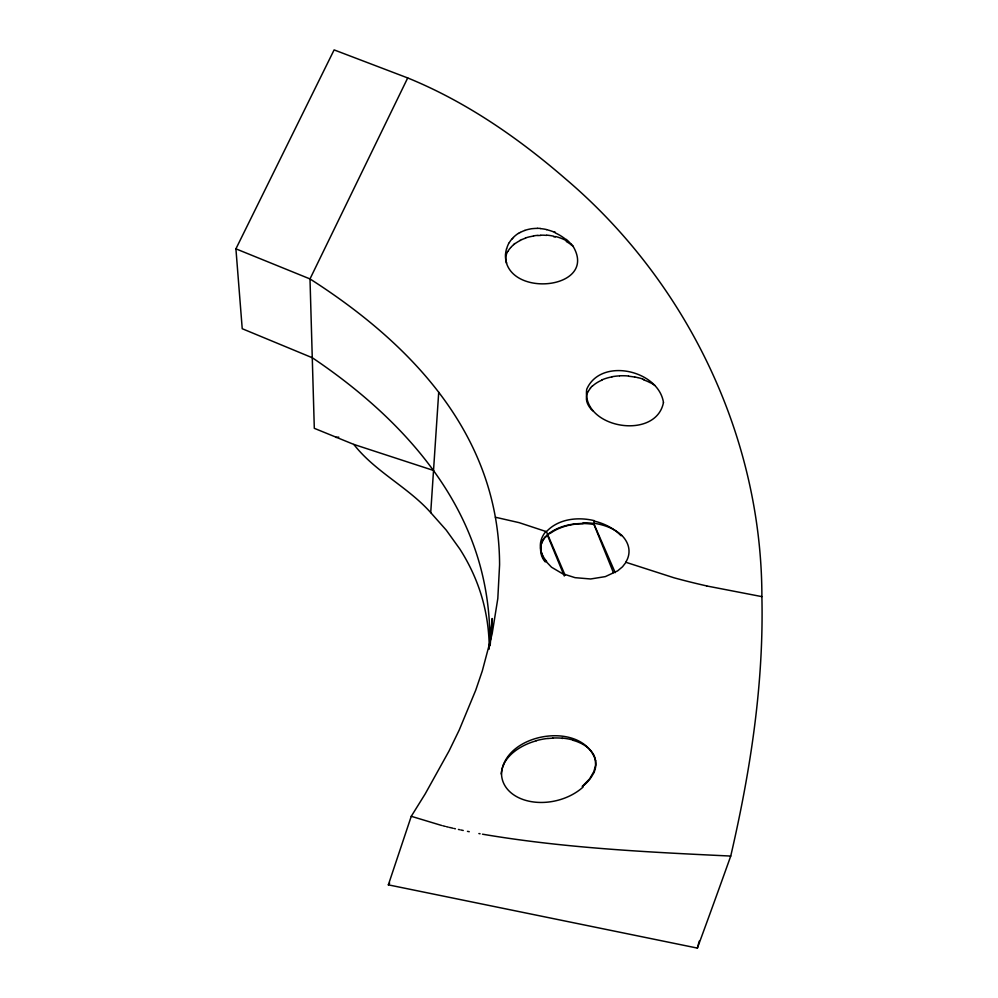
<?xml version="1.0" encoding="UTF-8"?>
<svg xmlns="http://www.w3.org/2000/svg" width="998" height="998" viewBox="0 0 998 998"><rect width="100%" height="100%" fill="white"/><g stroke="black" fill="none" stroke-linecap="round" stroke-linejoin="round"><path stroke-width="1.5" d="M489.756 644.708L489.843 641.889A605.624 401.969 -19.4 0 0 482.57 575.422C460.827 481.934 389.632 409.729 312.274 357.733L242.227 328.716L235.915 248.839L334.118 49.9L407.708 77.944C465.929 101.671 518.336 137.949 565.666 178.966C686.948 281.997 761.786 436.899 761.886 596.629C763.894 684.054 750.409 771.105 730.736 856.059C719.77 886.798 708.655 917.486 697.377 948.1L388.347 884.852L411.263 816.302L425.198 793.909L449.125 750.833L459.192 730.099L475.747 690.167L482.296 670.93L492.139 633.842L497.815 598.513L499.586 564.843A650.596 414.494 -18.5 0 0 495.37 517.226A658.131 418.848 -18.7 0 0 484.379 475.372C454.414 390.143 384.292 326.458 309.991 278.929L235.915 248.839M489.257 649.087C489.195 626.008 485.016 602.917 476.483 581.447A871.029 404.527 -22.1 0 0 459.816 549.012L446.218 530.088L430.724 512.635L438.721 392.214M490.18 645.481L492.189 618.511L489.744 645.918M540.879 546.492L541.103 545.419M699.024 941.912L699.224 941.164M698.825 942.661L697.377 948.1M506.597 248.839L506.872 248.015A39.558 30.726 0.9 0 1 509.017 242.901M503.441 764.992L504.551 762.746A47.368 31.188 -9.4 0 1 513.434 752.305L513.708 752.105A47.767 31.449 -9.4 0 1 520.37 747.477L522.428 746.317A48.702 32.086 -9.4 0 1 535.365 741.052L536.25 740.815M593.673 772.851L592.974 774.248A47.904 30.052 -11.6 0 1 584.628 784.665M407.708 77.944L309.991 278.929L314.308 428.317L353.828 444.422L433.519 470.457M588.072 391.503L587.585 392.576A38.236 23.041 1 0 0 586.737 395.183L586.712 395.408A37.637 22.692 1.3 0 0 586.512 399.587M507.633 251.508L507.333 252.095A35.479 21.794 -6.3 0 0 506.123 255.451L505.924 256.374A34.668 21.282 -4.9 0 0 506.572 263.11A41.292 31.524 -5.4 0 1 505.475 254.328L505.674 253.13A41.068 31.462 -3.6 0 1 506.535 248.826M389.682 883.08L388.347 884.852M590.379 388.01L590.716 387.623A38.984 23.865 3.1 0 1 592.126 386.164L592.276 385.989M545.557 537.124L547.415 535.153L564.282 576.021M512.261 238.846L513.434 237.599M565.093 575.21L546.442 531.66C558.356 518.723 578.029 516.702 594.346 520.669L593.872 523.788L615.217 572.64M547.727 534.866L549.711 533.157M584.491 784.603L582.221 786.486L589.643 778.864L593.885 771.566L595.581 765.104L595.282 759.004A46.781 29.478 -10.1 0 0 593.748 754.975M513.546 244.473L514.768 243.512M601.782 379.926L603.366 379.29A39.583 24.875 5 0 1 610.489 377.182L611.961 376.92M524.873 230.426L524.337 230.625A32.759 26.647 8.9 0 0 520.37 232.397M525.435 237.998L526.008 237.798A36.664 25.2 1.7 0 1 529.427 236.838L533.593 236.015M335.914 437.423L338.759 437.112M537.872 235.553L540.766 235.428M552.842 738.183L551.146 738.27A48.291 31.013 -9.5 0 0 547.952 738.52M730.736 856.059C647.777 852.13 564.506 848.125 482.508 834.191M540.467 228.442L538.321 228.33A33.184 26.896 9 0 0 537.411 228.33M561.949 738.345L562.822 738.433M628.578 376.258L628.74 376.271A38.822 23.054 4.3 0 1 633.343 376.832L634.716 377.119M592.35 523.576L593.698 523.763L613.396 572.603M495.37 517.226L519.135 522.653L546.393 531.647M761.886 596.629L706.634 585.951M478.89 833.542L480.1 833.767M469.26 831.708L467.451 831.346M463.247 830.486L460.839 829.974M459.629 829.712L458.431 829.45M553.728 236.738L555.237 237.087M455.425 828.789L454.227 828.515M453.03 828.24L449.437 827.404M448.252 827.117L446.455 826.693M445.27 826.394L442.875 825.795M441.677 825.483L411.263 816.302M573.101 740.316L576.108 741.265A46.681 29.054 -8.9 0 1 579.426 742.624L580.711 743.161A46.532 29.092 -9.1 0 1 586.225 746.492M642.587 379.153L644.097 379.677M553.84 231.648L555.362 232.297M430.724 512.635C407.808 486.874 375.048 471.692 353.828 444.422M573.151 246.419C597.066 286.913 517.288 297.703 506.497 263.123M595.594 760.588C583.194 719.995 504.065 732.407 501.37 774.149A46.719 30.589 -10.8 0 1 501.782 770.406L501.782 770.207A46.719 30.651 -10.1 0 1 503.528 765.004M583.144 786.998A47.58 33.633 -13.2 0 1 532.009 801.756A47.58 33.633 -13.2 0 1 501.52 774.124M536.188 740.678A48.715 31.662 -9.5 0 1 547.939 738.42M552.867 738.021A48.129 30.726 -9.5 0 1 562.011 738.196M562.947 738.171A47.655 30.052 -9.2 0 1 573.276 740.104M586.737 746.866A46.594 29.241 -9.4 0 1 590.142 749.922M590.492 750.309A46.844 29.466 -9.8 0 1 593.573 754.65M595.606 760.576A47.093 29.691 -10.5 0 1 593.835 772.826M621.779 535.377A40.07 27.595 2.2 0 1 625.734 562.236M594.035 523.276A44.137 27.869 1 0 1 621.729 535.427M594.197 521.068A46.395 31.562 7.5 0 1 621.018 535.714M546.617 561.387A41.691 29.042 4.4 0 1 545.931 531.435M545.27 561.911A40.456 25.624 -3.5 0 1 540.741 548.613M541.028 546.492A40.17 25.437 -2.6 0 0 540.667 550.397L543.586 558.855L551.532 567.226L562.448 573.663L575.073 577.667L590.641 578.977L605.337 576.607L617.612 570.881L622.515 566.777L625.983 562.311L674.137 577.83A825.284 760.152 74.1 0 0 706.646 585.901M540.904 545.407A39.695 25.112 -0.4 0 1 545.095 536.974M593.448 524.399A44.211 28.318 0.9 0 0 547.44 534.803A39.982 25.474 -1.3 0 0 540.592 548.613M550.172 533.419A44.074 28.231 -0.7 0 1 583.119 523.638M583.106 522.727A46.432 30.364 0.7 0 1 592.425 523.314M592.824 410.839A37.313 22.343 2.2 0 1 590.704 408.669M590.654 408.581A37.425 22.492 1.9 0 1 587.747 404.04L587.473 403.466A37.537 22.617 1.5 0 1 586.537 399.774M588.234 391.54A38.922 23.515 1.2 0 1 590.604 388.085M592.475 386.076A39.271 24.114 3.5 0 1 601.994 380.113M611.861 376.757A39.571 24.701 4.8 0 1 619.384 375.884M619.671 375.809A39.284 24.027 4.4 0 1 628.553 376.009M634.765 376.982A38.46 22.692 4.3 0 1 637.772 377.631M638.134 377.668A38.198 22.106 4.6 0 1 642.712 379.003M643.86 379.926A37.288 21.332 4.7 0 1 649.935 382.571M650.11 382.471A37.175 21.756 4.1 0 1 654.813 385.428M507.82 251.546A36.09 22.243 -5.9 0 1 510.552 247.716M510.764 247.467A36.514 22.966 -3.7 0 1 513.808 244.585M515.03 243.662A36.689 23.815 -1.3 0 1 520.232 240.506M520.045 240.343A36.627 24.401 0.3 0 1 521.692 239.57M521.842 239.607A36.701 24.713 0.8 0 1 525.559 238.16M533.543 235.852A36.726 25.087 1.5 0 1 537.847 235.378M540.754 235.179A36.764 24.314 1.2 0 1 546.642 235.391M546.779 235.141A36.627 23.54 1.3 0 1 553.965 236.277M555.612 236.514A35.691 21.657 2.2 0 1 566.976 241.054M566.303 241.516A34.705 20.384 2.9 0 1 571.343 244.922M571.43 244.884A34.493 20.534 2.1 0 1 573.114 246.431A42.19 30.202 13.9 0 0 571.38 244.285M566.29 239.408A42.166 30.414 13.2 0 1 571.255 244.335M555.025 232.796A40.768 29.903 11.9 0 1 565.978 239.582M546.567 229.665A37.363 28.867 9.5 0 1 553.69 231.91M540.454 228.629A34.693 27.57 8.9 0 1 546.505 229.54M537.411 228.38A32.697 26.534 9 0 0 532.895 228.617L531.884 228.692A32.186 26.285 9.2 0 0 529.788 229.078L528.466 229.353A32.26 26.347 9.2 0 0 524.848 230.401M518.586 233.432A33.283 26.921 8.3 0 1 520.27 232.434M513.296 237.499A34.705 27.907 7.4 0 1 518.461 233.307M509.304 242.589A37.587 29.578 3.8 0 1 512.111 238.759M663.47 402.456C656.085 441.029 581.347 428.416 586.724 389.257C600.734 356.897 658.406 370.033 663.47 402.456"/></g></svg>
